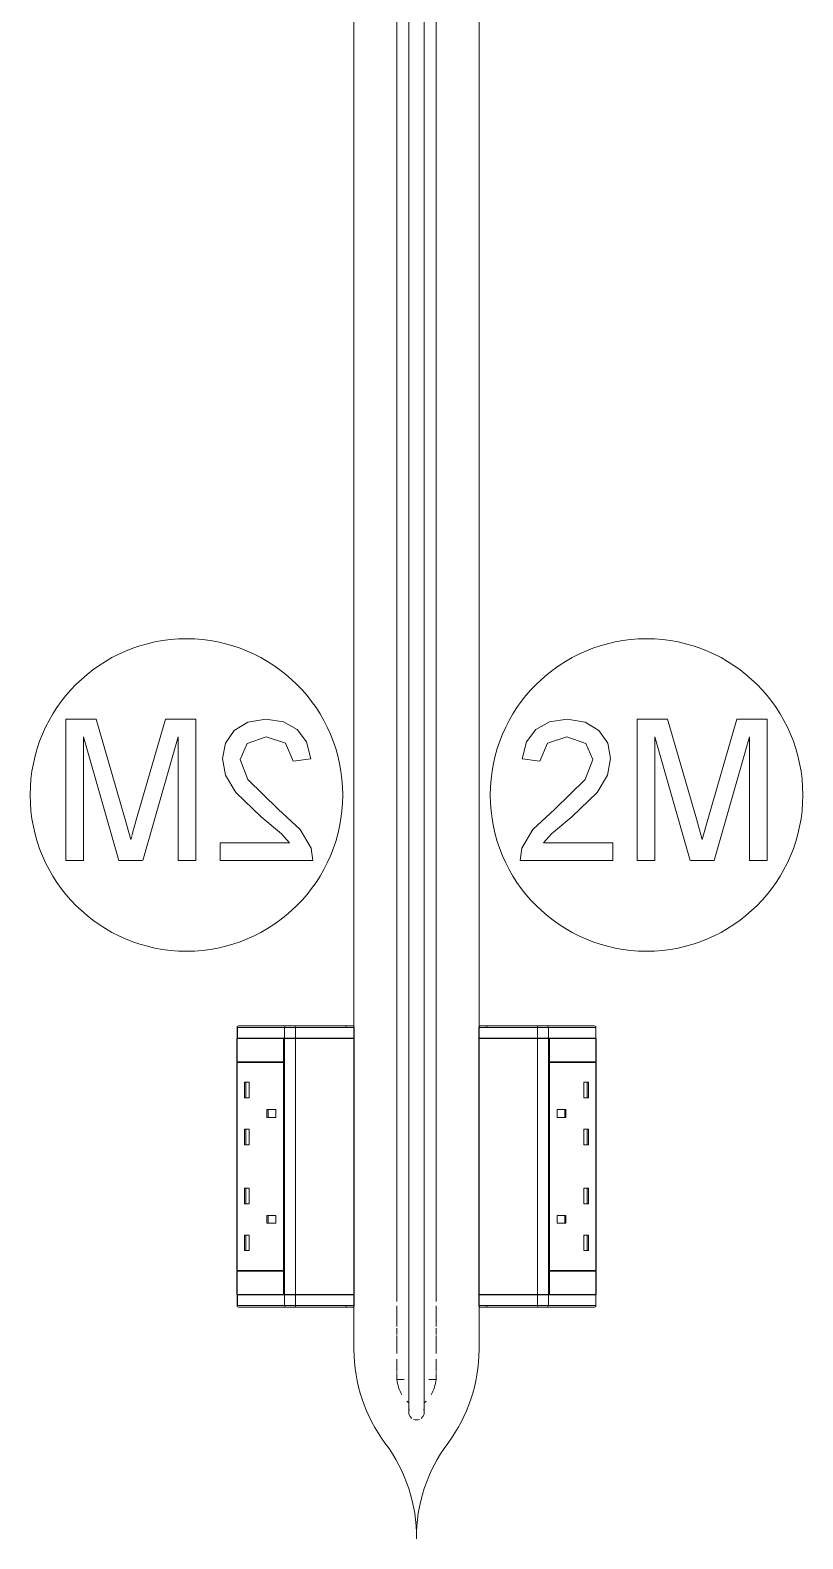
# Model space of a CAD drawing. Header units: millimetres. Extents: x 155927 to 326028, y -36033 to 97293.
# Drawn here: x 164846 to 165340, y 18767 to 19732 of the extents above; entities that cross this region are included whole.
import ezdxf

# ---------------------------------------------------------------- set-up
doc = ezdxf.new("R2010")
doc.units = ezdxf.units.MM
doc.header["$MEASUREMENT"] = 0
doc.layers.add('I-FURN', color=8, linetype='CONTINUOUS', lineweight=9)

msp = doc.modelspace()

# ---------------------------------------------------------------- linework, layer by layer
at = {"layer": 'I-FURN'}
for p, q in [((165052.83, 19094.19), (165052.83, 20397.89)), ((165052.83, 20397.89), (165052.83, 19094.19)), ((165132.83, 20397.89), (165132.83, 19094.19)), ((165132.83, 19094.19), (165132.83, 20397.89)), ((165080.3, 18918.8), (165080.3, 20356.98)), ((165087.83, 20356.98), (165087.83, 18918.8)), ((165097.83, 18918.8), (165097.83, 20356.98)), ((165105.36, 20356.98), (165105.36, 18918.8)), ((164887.78, 19291.45), (164868.34, 19291.45)), ((164868.34, 19291.45), (164868.34, 19201.04)), ((164905.97, 19228.83), (164887.78, 19291.45)), ((164932.24, 19291.45), (164913.74, 19227.73)), ((164951.68, 19291.45), (164932.24, 19291.45)), ((164951.68, 19201.04), (164951.68, 19291.45)), ((164984.87, 19289.64), (164976.08, 19284.21)), ((164996.31, 19291.45), (164984.87, 19289.64)), ((165007.68, 19289.82), (164996.31, 19291.45)), ((165016.48, 19284.94), (165007.68, 19289.82)), ((165177.98, 19289.82), (165169.19, 19284.94)), ((165189.35, 19291.45), (165177.98, 19289.82)), ((165200.8, 19289.64), (165189.35, 19291.45)), ((165209.58, 19284.21), (165200.8, 19289.64)), ((165253.43, 19291.45), (165233.98, 19291.45)), ((165233.98, 19291.45), (165233.98, 19201.04)), ((165271.92, 19227.73), (165253.43, 19291.45)), ((165297.88, 19291.45), (165279.69, 19228.83)), ((165317.33, 19291.45), (165297.88, 19291.45)), ((165317.33, 19201.04), (165317.33, 19291.45)), ((164879.64, 19201.04), (164879.64, 19280.15)), ((164879.64, 19280.15), (164902.35, 19201.04)), ((164917.67, 19201.04), (164940.38, 19280.15)), ((164940.38, 19280.15), (164940.38, 19201.04)), ((164970.5, 19276.1), (164968.64, 19266.24)), ((164976.08, 19284.21), (164970.5, 19276.1)), ((164979.94, 19265.56), (164984.54, 19275.92)), ((164984.54, 19275.92), (164996.56, 19280.15)), ((164996.56, 19280.15), (165009.08, 19276.02)), ((165009.08, 19276.02), (165013.84, 19264.61)), ((165022.4, 19276.95), (165016.48, 19284.94)), ((165025.14, 19266.02), (165022.4, 19276.95)), ((165163.26, 19276.95), (165160.52, 19266.02)), ((165169.19, 19284.94), (165163.26, 19276.95)), ((165171.82, 19264.61), (165176.58, 19276.02)), ((165176.58, 19276.02), (165189.11, 19280.15)), ((165189.11, 19280.15), (165201.12, 19275.92)), ((165201.12, 19275.92), (165205.73, 19265.56)), ((165215.17, 19276.1), (165209.58, 19284.21)), ((165217.03, 19266.24), (165215.17, 19276.1)), ((165245.28, 19201.04), (165245.28, 19280.15)), ((165245.28, 19280.15), (165267.99, 19201.04)), ((165283.31, 19201.04), (165306.03, 19280.15)), ((165306.03, 19280.15), (165306.03, 19201.04)), ((164968.64, 19266.24), (164970.64, 19255.53)), ((165013.84, 19264.61), (165025.14, 19266.02)), ((165160.52, 19266.02), (165171.82, 19264.61)), ((165215.02, 19255.53), (165217.03, 19266.24)), ((164984.81, 19252.76), (164979.94, 19265.56)), ((165205.73, 19265.56), (165200.85, 19252.76)), ((164970.64, 19255.53), (164977.32, 19244.45)), ((165004.33, 19233.93), (164984.81, 19252.76)), ((165200.85, 19252.76), (165181.34, 19233.93)), ((165208.34, 19244.45), (165215.02, 19255.53)), ((164977.32, 19244.45), (164993.51, 19228.96)), ((165192.15, 19228.96), (165208.34, 19244.45)), ((164910.01, 19214.42), (164905.97, 19228.83)), ((164913.74, 19227.73), (164910.75, 19217.05)), ((164993.51, 19228.96), (165006.51, 19218.09)), ((165018.48, 19220.83), (165004.33, 19233.93)), ((165181.34, 19233.93), (165167.19, 19220.83)), ((165179.15, 19218.09), (165192.15, 19228.96)), ((165275.65, 19214.42), (165271.92, 19227.73)), ((165279.69, 19228.83), (165275.65, 19214.42)), ((165006.51, 19218.09), (165011.61, 19212.34)), ((165025.34, 19208.83), (165018.48, 19220.83)), ((165167.19, 19220.83), (165160.32, 19208.83)), ((165174.05, 19212.34), (165179.15, 19218.09)), ((164910.57, 19216.41), (164910.01, 19214.42)), ((164967.22, 19212.34), (164967.22, 19201.04)), ((165011.61, 19212.34), (164967.22, 19212.34)), ((165026.55, 19201.04), (165025.34, 19208.83)), ((165160.32, 19208.83), (165159.11, 19201.04)), ((165218.44, 19212.34), (165174.05, 19212.34)), ((165218.44, 19201.04), (165218.44, 19212.34)), ((164868.34, 19201.04), (164879.64, 19201.04)), ((164902.35, 19201.04), (164917.23, 19201.04)), ((164940.38, 19201.04), (164951.68, 19201.04)), ((164967.22, 19201.04), (165026.55, 19201.04)), ((165159.11, 19201.04), (165218.44, 19201.04)), ((165233.98, 19201.04), (165245.28, 19201.04)), ((165268.44, 19201.04), (165283.31, 19201.04)), ((165306.03, 19201.04), (165317.33, 19201.04)), ((164977.99, 19087.19), (164977.99, 19094.19)), ((164978.18, 19094.19), (164977.99, 19094.19)), ((164977.99, 19087.19), (164977.99, 19094.19)), ((164977.99, 19087.19), (164977.99, 19094.19)), ((165008.46, 19094.19), (164978.18, 19094.19)), ((164978.18, 19094.19), (164978.18, 19087.19)), ((164978.37, 19094.97), (164978.34, 19094.94)), ((164978.99, 19095.19), (165009.27, 19095.19)), ((164978.99, 19095.19), (165009.27, 19095.19)), ((165015.37, 19094.19), (165008.46, 19094.19)), ((165008.46, 19094.19), (165008.46, 19087.19)), ((165047.84, 19095.19), (165009.27, 19095.19)), ((165009.27, 19095.19), (165014.81, 19095.19)), ((165014.81, 19095.19), (165051.83, 19095.19)), ((165052.83, 19094.19), (165015.37, 19094.19)), ((165015.37, 19094.19), (165015.37, 19087.19)), ((165047.84, 19094.19), (165047.84, 19095.19)), ((165051.83, 19095.19), (165047.84, 19095.19)), ((165051.83, 19095.19), (165051.84, 19095.19)), ((165052.83, 19094.19), (165052.83, 19087.19)), ((165052.84, 19094.19), (165052.84, 19087.19)), ((165132.82, 19087.19), (165132.82, 19094.19)), ((165170.29, 19094.19), (165132.83, 19094.19)), ((165132.83, 19094.19), (165132.83, 19087.19)), ((165137.82, 19095.19), (165133.83, 19095.19)), ((165133.83, 19095.19), (165170.85, 19095.19)), ((165137.82, 19095.19), (165137.82, 19094.19)), ((165176.39, 19095.19), (165137.82, 19095.19)), ((165177.21, 19094.19), (165170.29, 19094.19)), ((165170.29, 19094.19), (165170.29, 19087.19)), ((165170.85, 19095.19), (165176.39, 19095.19)), ((165176.39, 19095.19), (165206.67, 19095.19)), ((165176.39, 19095.19), (165206.67, 19095.19)), ((165207.49, 19094.19), (165177.21, 19094.19)), ((165177.21, 19094.19), (165177.21, 19087.19)), ((165207.34, 19094.94), (165207.31, 19094.96)), ((165207.67, 19094.19), (165207.49, 19094.19)), ((165207.49, 19094.19), (165207.49, 19087.19)), ((165207.67, 19094.19), (165207.67, 19087.19)), ((165207.67, 19094.19), (165207.67, 19087.19)), ((165207.67, 19087.19), (165207.67, 19094.19)), ((164977.79, 19087.13), (164977.79, 19072.13)), ((165007.62, 19087.13), (164977.79, 19087.13)), ((164978.18, 19087.19), (164977.99, 19087.19)), ((164977.99, 18923.17), (164977.99, 19087.07)), ((165008.46, 19087.19), (164978.18, 19087.19)), ((165007.62, 19072.13), (165007.62, 19087.13)), ((165007.62, 19087.13), (165010.08, 19087.13)), ((165007.82, 19087.07), (165007.82, 19072.13)), ((165008.46, 19087.07), (165007.82, 19087.07)), ((165015.37, 19087.19), (165008.46, 19087.19)), ((165008.46, 19087.07), (165015.37, 19087.07)), ((165008.46, 18923.17), (165008.46, 19087.07)), ((165052.83, 19087.19), (165015.37, 19087.19)), ((165015.37, 19087.07), (165052.83, 19087.07)), ((165015.37, 18923.17), (165015.37, 19087.07)), ((165052.83, 18923.17), (165052.83, 19087.07)), ((165052.84, 19087.07), (165052.84, 18923.17)), ((165132.82, 18923.19), (165132.82, 19087.09)), ((165170.29, 19087.19), (165132.83, 19087.19)), ((165132.83, 19087.09), (165132.83, 18923.19)), ((165132.83, 19087.09), (165170.29, 19087.09)), ((165177.21, 19087.19), (165170.29, 19087.19)), ((165170.29, 19087.09), (165170.29, 18923.19)), ((165170.29, 19087.09), (165177.21, 19087.09)), ((165207.49, 19087.19), (165177.21, 19087.19)), ((165177.21, 19087.09), (165177.21, 18923.19)), ((165177.84, 19087.09), (165177.21, 19087.09)), ((165177.84, 19072.13), (165177.84, 19087.09)), ((165178.04, 19087.13), (165178.04, 19072.13)), ((165207.87, 19087.13), (165178.04, 19087.13)), ((165207.67, 19087.19), (165207.49, 19087.19)), ((165207.67, 19087.09), (165207.67, 18923.19)), ((165207.87, 19072.13), (165207.87, 19087.13)), ((164977.79, 19072.13), (165007.62, 19072.13)), ((164977.79, 19071.63), (164977.79, 18938.63)), ((164977.79, 19071.63), (165007.62, 19071.63)), ((164978.18, 19072.13), (164978.18, 19071.63)), ((165007.62, 18938.63), (165007.62, 19071.63)), ((165007.82, 19071.63), (165007.82, 18938.63)), ((165177.84, 18938.63), (165177.84, 19071.63)), ((165178.04, 19072.13), (165207.87, 19072.13)), ((165178.04, 19071.63), (165178.04, 18938.63)), ((165207.87, 19071.63), (165178.04, 19071.63)), ((165207.49, 19071.63), (165207.49, 19072.13)), ((165207.87, 18938.63), (165207.87, 19071.63)), ((164982.82, 19059.02), (164985.69, 19059.02)), ((164982.82, 19049.02), (164982.82, 19059.02)), ((164983.56, 19049.02), (164983.56, 19059.02)), ((164985.69, 19049.02), (164985.69, 19059.02)), ((165202.84, 19059.02), (165199.98, 19059.02)), ((165199.98, 19059.02), (165199.98, 19049.02)), ((165202.1, 19059.02), (165202.1, 19049.02)), ((165202.84, 19059.02), (165202.84, 19049.02)), ((164982.82, 19049.02), (164985.69, 19049.02)), ((165202.84, 19049.02), (165199.98, 19049.02)), ((164997.16, 19041.52), (165002.9, 19041.52)), ((164997.16, 19036.52), (164997.16, 19041.52)), ((164997.16, 19036.52), (165002.9, 19036.52)), ((164997.9, 19036.52), (164997.9, 19041.52)), ((165002.9, 19036.52), (165002.9, 19041.52)), ((165182.77, 19036.52), (165182.77, 19041.52)), ((165182.77, 19041.52), (165188.5, 19041.52)), ((165188.5, 19036.52), (165182.77, 19036.52)), ((165187.77, 19041.52), (165187.77, 19036.52)), ((165188.5, 19041.52), (165188.5, 19036.52)), ((164982.82, 19029.02), (164985.69, 19029.02)), ((164982.82, 19019.02), (164982.82, 19029.02)), ((164983.56, 19019.02), (164983.56, 19029.02)), ((164985.69, 19019.02), (164985.69, 19029.02)), ((165202.84, 19029.02), (165199.98, 19029.02)), ((165199.98, 19029.02), (165199.98, 19019.02)), ((165202.1, 19029.02), (165202.1, 19019.02)), ((165202.84, 19029.02), (165202.84, 19019.02)), ((164982.82, 19019.02), (164985.69, 19019.02)), ((165202.84, 19019.02), (165199.98, 19019.02)), ((164982.82, 18991.24), (164985.69, 18991.24)), ((164982.82, 18981.24), (164982.82, 18991.24)), ((164983.56, 18981.24), (164983.56, 18991.24)), ((164985.69, 18981.24), (164985.69, 18991.24)), ((165202.84, 18991.24), (165199.98, 18991.24)), ((165199.98, 18991.24), (165199.98, 18981.24)), ((165202.1, 18991.24), (165202.1, 18981.24)), ((165202.84, 18991.24), (165202.84, 18981.24)), ((164982.82, 18981.24), (164985.69, 18981.24)), ((165202.84, 18981.24), (165199.98, 18981.24)), ((164997.16, 18973.74), (165002.9, 18973.74)), ((164997.16, 18968.74), (164997.16, 18973.74)), ((165002.9, 18968.74), (164997.16, 18968.74)), ((164997.9, 18968.74), (164997.9, 18973.74)), ((165002.9, 18973.74), (165002.9, 18968.74)), ((165188.5, 18973.74), (165182.77, 18973.74)), ((165182.77, 18973.74), (165182.77, 18968.74)), ((165188.5, 18968.74), (165182.77, 18968.74)), ((165187.77, 18973.74), (165187.77, 18968.74)), ((165188.5, 18973.74), (165188.5, 18968.74)), ((164982.82, 18961.24), (164985.69, 18961.24)), ((164982.82, 18951.24), (164982.82, 18961.24)), ((164983.56, 18951.24), (164983.56, 18961.24)), ((164985.69, 18951.24), (164985.69, 18961.24)), ((165202.84, 18961.24), (165199.98, 18961.24)), ((165199.98, 18961.24), (165199.98, 18951.24)), ((165202.1, 18961.24), (165202.1, 18951.24)), ((165202.84, 18961.24), (165202.84, 18951.24)), ((164982.82, 18951.24), (164985.69, 18951.24)), ((165202.84, 18951.24), (165199.98, 18951.24)), ((164977.79, 18938.63), (165007.62, 18938.63)), ((165007.62, 18938.13), (164977.79, 18938.13)), ((164977.79, 18938.13), (164977.79, 18923.13)), ((164978.18, 18938.63), (164978.18, 18938.13)), ((165007.62, 18923.13), (165007.62, 18938.13)), ((165007.82, 18938.13), (165007.82, 18923.17)), ((165177.84, 18923.19), (165177.84, 18938.13)), ((165207.87, 18938.63), (165178.04, 18938.63)), ((165178.04, 18938.13), (165178.04, 18923.13)), ((165207.87, 18938.13), (165178.04, 18938.13)), ((165207.49, 18938.13), (165207.49, 18938.63)), ((165207.87, 18923.13), (165207.87, 18938.13)), ((164977.79, 18923.13), (165007.62, 18923.13)), ((164977.99, 18916.07), (164977.99, 18923.07)), ((164977.99, 18916.07), (164977.99, 18923.07)), ((164977.99, 18923.07), (164977.99, 18916.07)), ((164977.99, 18923.07), (164978.18, 18923.07)), ((164978.18, 18916.07), (164978.18, 18923.07)), ((164978.18, 18923.07), (165008.46, 18923.07)), ((165007.82, 18923.17), (165008.46, 18923.17)), ((165015.37, 18923.17), (165008.46, 18923.17)), ((165008.46, 18916.07), (165008.46, 18923.07)), ((165008.46, 18923.07), (165015.37, 18923.07)), ((165052.83, 18923.17), (165015.37, 18923.17)), ((165015.37, 18916.07), (165015.37, 18923.07)), ((165015.37, 18923.07), (165052.83, 18923.07)), ((165052.83, 18916.07), (165052.83, 18923.07)), ((165052.84, 18923.07), (165052.84, 18916.07)), ((165087.83, 18918.8), (165087.83, 18915.97)), ((165097.83, 18918.04), (165097.83, 18918.8)), ((165132.82, 18916.07), (165132.82, 18923.07)), ((165170.29, 18923.19), (165132.83, 18923.19)), ((165132.83, 18916.07), (165132.83, 18923.07)), ((165132.83, 18923.07), (165170.29, 18923.07)), ((165177.21, 18923.19), (165170.29, 18923.19)), ((165170.29, 18916.07), (165170.29, 18923.07)), ((165170.29, 18923.07), (165177.21, 18923.07)), ((165178.04, 18923.13), (165175.59, 18923.13)), ((165177.21, 18923.19), (165177.84, 18923.19)), ((165177.21, 18916.07), (165177.21, 18923.07)), ((165177.21, 18923.07), (165207.49, 18923.07)), ((165178.04, 18923.13), (165207.87, 18923.13)), ((165207.49, 18916.07), (165207.49, 18923.07)), ((165207.49, 18923.07), (165207.67, 18923.07)), ((165207.67, 18923.07), (165207.67, 18916.07)), ((165207.67, 18923.07), (165207.67, 18916.07)), ((165207.67, 18923.07), (165207.67, 18916.07)), ((164977.99, 18916.07), (164978.18, 18916.07)), ((164978.18, 18916.07), (165008.46, 18916.07)), ((164978.33, 18915.33), (164978.36, 18915.3)), ((165009.27, 18915.07), (164978.99, 18915.07)), ((165009.27, 18915.07), (164978.99, 18915.07)), ((165008.46, 18916.07), (165015.37, 18916.07)), ((165009.27, 18915.07), (165047.84, 18915.07)), ((165014.81, 18915.07), (165009.27, 18915.07)), ((165051.83, 18915.07), (165014.81, 18915.07)), ((165015.37, 18916.07), (165052.83, 18916.07)), ((165047.84, 18915.07), (165047.84, 18916.07)), ((165047.84, 18915.07), (165051.83, 18915.07)), ((165052.83, 18887.9), (165052.83, 18916.07)), ((165052.83, 18916.07), (165052.83, 18887.9)), ((165080.33, 18902.61), (165080.33, 18915.85)), ((165087.83, 18915.97), (165087.83, 18913.14)), ((165087.83, 18913.14), (165087.83, 18910.32)), ((165087.83, 18910.32), (165087.83, 18907.51)), ((165097.83, 18915.2), (165097.83, 18918.04)), ((165097.83, 18912.38), (165097.83, 18915.2)), ((165097.83, 18909.56), (165097.83, 18912.38)), ((165097.83, 18906.75), (165097.83, 18909.56)), ((165105.33, 18915.85), (165105.33, 18902.61)), ((165132.83, 18916.07), (165132.83, 18887.9)), ((165132.83, 18887.9), (165132.83, 18916.07)), ((165132.83, 18916.07), (165170.29, 18916.07)), ((165133.83, 18915.07), (165133.82, 18915.07)), ((165170.85, 18915.07), (165133.83, 18915.07)), ((165133.83, 18915.07), (165137.82, 18915.07)), ((165137.82, 18916.07), (165137.82, 18915.07)), ((165137.82, 18915.07), (165176.39, 18915.07)), ((165170.29, 18916.07), (165177.21, 18916.07)), ((165176.39, 18915.07), (165170.85, 18915.07)), ((165206.67, 18915.07), (165176.39, 18915.07)), ((165206.67, 18915.07), (165176.39, 18915.07)), ((165177.21, 18916.07), (165207.49, 18916.07)), ((165207.3, 18915.29), (165207.33, 18915.32)), ((165207.49, 18916.07), (165207.67, 18916.07)), ((165080.3, 18897.65), (165080.3, 18901.73)), ((165087.83, 18907.51), (165087.83, 18904.72)), ((165087.83, 18904.72), (165087.83, 18901.95)), ((165087.83, 18901.95), (165087.83, 18899.21)), ((165087.83, 18899.21), (165087.83, 18896.5)), ((165097.83, 18903.97), (165097.83, 18906.75)), ((165097.83, 18901.21), (165097.83, 18903.97)), ((165097.83, 18898.47), (165097.83, 18901.21)), ((165105.36, 18901.73), (165105.36, 18897.65)), ((165080.33, 18885.38), (165080.33, 18896.89)), ((165087.83, 18896.5), (165087.83, 18893.82)), ((165087.83, 18893.82), (165087.83, 18891.19)), ((165087.83, 18891.19), (165087.83, 18888.6)), ((165097.83, 18895.77), (165097.83, 18898.47)), ((165097.83, 18893.11), (165097.83, 18895.77)), ((165097.83, 18890.49), (165097.83, 18893.11)), ((165097.83, 18887.91), (165097.83, 18890.49)), ((165105.33, 18896.89), (165105.33, 18885.38)), ((165080.33, 18873.82), (165080.33, 18881.83)), ((165087.83, 18888.6), (165087.83, 18886.06)), ((165087.83, 18886.06), (165087.83, 18883.57)), ((165087.83, 18883.57), (165087.83, 18881.14)), ((165087.83, 18881.14), (165087.83, 18878.77)), ((165097.83, 18885.38), (165097.83, 18887.91)), ((165097.83, 18882.91), (165097.83, 18885.38)), ((165097.83, 18880.49), (165097.83, 18882.91)), ((165097.83, 18878.14), (165097.83, 18880.49)), ((165105.33, 18881.83), (165105.33, 18873.82)), ((165080.3, 18872.61), (165080.3, 18873.5)), ((165080.33, 18868.8), (165080.33, 18872.22)), ((165087.83, 18878.77), (165087.83, 18876.46)), ((165087.83, 18876.46), (165087.83, 18874.22)), ((165087.83, 18874.22), (165087.83, 18872.05)), ((165087.83, 18872.05), (165087.83, 18869.95)), ((165087.83, 18869.95), (165087.83, 18867.94)), ((165097.83, 18875.85), (165097.83, 18878.14)), ((165097.83, 18873.62), (165097.83, 18875.85)), ((165097.83, 18871.47), (165097.83, 18873.62)), ((165097.83, 18869.4), (165097.83, 18871.47)), ((165105.33, 18872.22), (165105.33, 18868.8)), ((165105.36, 18873.5), (165105.36, 18872.61)), ((165080.33, 18868.8), (165084.88, 18868.8)), ((165087.83, 18867.94), (165087.83, 18866)), ((165087.83, 18866), (165087.83, 18864.15)), ((165087.83, 18864.15), (165087.83, 18862.39)), ((165087.83, 18862.39), (165087.83, 18860.72)), ((165087.83, 18860.72), (165087.83, 18859.14)), ((165097.83, 18867.41), (165097.83, 18869.4)), ((165097.83, 18865.49), (165097.83, 18867.41)), ((165097.83, 18863.67), (165097.83, 18865.49)), ((165097.83, 18861.93), (165097.83, 18863.67)), ((165097.83, 18860.28), (165097.83, 18861.93)), ((165097.83, 18858.73), (165097.83, 18860.28)), ((165100.78, 18868.8), (165105.33, 18868.8)), ((165087.83, 18859.14), (165087.83, 18857.65)), ((165087.83, 18857.65), (165087.83, 18856.26)), ((165087.83, 18856.26), (165087.83, 18854.98)), ((165087.83, 18854.98), (165087.83, 18853.79)), ((165087.83, 18853.79), (165087.83, 18852.71)), ((165087.83, 18852.71), (165087.83, 18851.74)), ((165087.83, 18851.74), (165087.83, 18850.87)), ((165087.83, 18850.87), (165087.83, 18850.11)), ((165097.83, 18857.27), (165097.83, 18858.73)), ((165097.83, 18855.91), (165097.83, 18857.27)), ((165097.83, 18854.65), (165097.83, 18855.91)), ((165097.83, 18853.49), (165097.83, 18854.65)), ((165097.83, 18852.44), (165097.83, 18853.49)), ((165097.83, 18851.49), (165097.83, 18852.44)), ((165097.83, 18850.66), (165097.83, 18851.49)), ((165097.83, 18849.93), (165097.83, 18850.66)), ((165087.83, 18850.11), (165087.83, 18849.46)), ((165087.83, 18849.46), (165087.83, 18848.93)), ((165087.83, 18848.93), (165087.83, 18848.5)), ((165087.83, 18848.5), (165087.83, 18848.19)), ((165087.83, 18848.19), (165087.83, 18847.99)), ((165087.83, 18847.99), (165087.83, 18847.9)), ((165087.83, 18847.9), (165087.83, 18847.89)), ((165097.83, 18849.31), (165097.83, 18849.93)), ((165097.83, 18848.8), (165097.83, 18849.31)), ((165097.83, 18848.4), (165097.83, 18848.8)), ((165097.83, 18848.12), (165097.83, 18848.4)), ((165097.83, 18847.95), (165097.83, 18848.12)), ((165097.83, 18847.89), (165097.83, 18847.95))]:
    msp.add_line(p, q, dxfattribs=at)
at = {"layer": 'I-FURN', "flags": 128}
for points in [[(164978.13, 19094.7), (164978.11, 19094.66), (164978.09, 19094.63), (164978.08, 19094.59), (164978.06, 19094.55), (164978.05, 19094.52), (164978.04, 19094.48), (164978.03, 19094.44), (164978.02, 19094.4), (164978.01, 19094.36), (164978, 19094.32), (164978, 19094.28), (164978, 19094.24), (164977.99, 19094.2), (164977.99, 19094.19)], [(165009.27, 19095.19), (165009.37, 19095.19), (165009.47, 19095.19), (165009.57, 19095.19), (165009.68, 19095.19), (165009.8, 19095.19), (165009.91, 19095.19), (165010.04, 19095.19), (165010.16, 19095.19), (165010.29, 19095.19), (165010.43, 19095.19), (165010.56, 19095.19), (165010.7, 19095.19), (165010.85, 19095.19), (165010.99, 19095.19), (165011.14, 19095.19), (165011.29, 19095.19), (165011.45, 19095.19), (165011.6, 19095.19), (165011.76, 19095.19), (165011.91, 19095.19), (165012.07, 19095.19), (165012.23, 19095.19), (165012.39, 19095.19), (165012.55, 19095.19), (165012.71, 19095.19), (165012.87, 19095.19), (165013.03, 19095.19), (165013.19, 19095.19), (165013.35, 19095.19), (165013.5, 19095.19), (165013.66, 19095.19), (165013.81, 19095.19), (165013.96, 19095.19), (165014.11, 19095.19), (165014.25, 19095.19), (165014.4, 19095.19), (165014.54, 19095.19), (165014.68, 19095.19), (165014.81, 19095.19)], [(165014.81, 19095.19), (165017.59, 19095.19), (165020.29, 19095.19), (165022.9, 19095.19), (165025.43, 19095.19), (165027.85, 19095.19), (165030.18, 19095.19), (165032.41, 19095.19), (165034.54, 19095.19), (165036.55, 19095.19), (165038.46, 19095.19), (165040.24, 19095.19), (165041.91, 19095.19), (165043.46, 19095.19), (165044.89, 19095.19), (165046.19, 19095.19), (165047.36, 19095.19), (165048.41, 19095.19), (165049.32, 19095.19), (165050.1, 19095.19), (165050.75, 19095.19), (165051.27, 19095.19), (165051.64, 19095.19), (165051.83, 19095.19)], [(165051.84, 19095.19), (165051.84, 19095.19), (165051.83, 19095.19), (165051.81, 19095.19), (165051.79, 19095.19), (165051.76, 19095.19), (165051.73, 19095.19), (165051.69, 19095.19), (165051.64, 19095.19), (165051.58, 19095.19), (165051.53, 19095.19), (165051.46, 19095.19), (165051.39, 19095.19), (165051.31, 19095.19), (165051.23, 19095.19), (165051.14, 19095.19), (165051.05, 19095.19), (165050.95, 19095.19), (165050.85, 19095.19), (165050.74, 19095.19), (165050.63, 19095.19), (165050.51, 19095.19), (165050.39, 19095.19), (165050.26, 19095.19), (165050.14, 19095.19), (165050, 19095.19), (165049.87, 19095.19), (165049.73, 19095.19), (165049.58, 19095.19), (165049.44, 19095.19), (165049.29, 19095.19), (165049.14, 19095.19), (165048.99, 19095.19), (165048.83, 19095.19), (165048.68, 19095.19), (165048.52, 19095.19), (165048.36, 19095.19), (165048.2, 19095.19), (165048.04, 19095.19), (165047.88, 19095.19), (165047.84, 19095.19)], [(165052.84, 19094.19), (165052.84, 19094.23), (165052.84, 19094.27), (165052.83, 19094.31), (165052.83, 19094.35), (165052.82, 19094.39), (165052.81, 19094.43), (165052.8, 19094.47), (165052.79, 19094.51), (165052.78, 19094.54), (165052.76, 19094.58), (165052.75, 19094.62), (165052.73, 19094.65), (165052.71, 19094.69), (165052.69, 19094.72), (165052.67, 19094.76), (165052.64, 19094.79), (165052.62, 19094.82), (165052.59, 19094.85), (165052.57, 19094.88), (165052.54, 19094.91), (165052.51, 19094.94), (165052.48, 19094.96), (165052.45, 19094.99), (165052.41, 19095.01), (165052.38, 19095.03), (165052.35, 19095.05), (165052.31, 19095.07), (165052.28, 19095.09), (165052.24, 19095.11), (165052.2, 19095.12), (165052.17, 19095.14), (165052.13, 19095.15), (165052.09, 19095.16), (165052.05, 19095.17), (165052.01, 19095.18), (165051.97, 19095.18), (165051.93, 19095.19), (165051.89, 19095.19), (165051.85, 19095.19), (165051.84, 19095.19)], [(165133.82, 19095.19), (165133.78, 19095.19), (165133.74, 19095.19), (165133.7, 19095.18), (165133.66, 19095.18), (165133.62, 19095.17), (165133.58, 19095.16), (165133.55, 19095.15), (165133.51, 19095.14), (165133.47, 19095.13), (165133.43, 19095.11), (165133.4, 19095.1), (165133.36, 19095.08), (165133.33, 19095.06), (165133.29, 19095.04), (165133.26, 19095.02), (165133.23, 19094.99), (165133.19, 19094.97), (165133.16, 19094.94), (165133.13, 19094.92), (165133.11, 19094.89), (165133.08, 19094.86), (165133.05, 19094.83), (165133.03, 19094.8), (165133, 19094.77), (165132.98, 19094.73), (165132.96, 19094.7), (165132.94, 19094.66), (165132.92, 19094.63), (165132.91, 19094.59), (165132.89, 19094.55), (165132.88, 19094.52), (165132.86, 19094.48), (165132.85, 19094.44), (165132.84, 19094.4), (165132.84, 19094.36), (165132.83, 19094.32), (165132.83, 19094.28), (165132.82, 19094.24), (165132.82, 19094.2), (165132.82, 19094.19)], [(165137.82, 19095.19), (165137.66, 19095.19), (165137.5, 19095.19), (165137.34, 19095.19), (165137.19, 19095.19), (165137.03, 19095.19), (165136.87, 19095.19), (165136.72, 19095.19), (165136.56, 19095.19), (165136.41, 19095.19), (165136.26, 19095.19), (165136.12, 19095.19), (165135.98, 19095.19), (165135.83, 19095.19), (165135.7, 19095.19), (165135.56, 19095.19), (165135.43, 19095.19), (165135.31, 19095.19), (165135.18, 19095.19), (165135.07, 19095.19), (165134.95, 19095.19), (165134.84, 19095.19), (165134.74, 19095.19), (165134.64, 19095.19), (165134.55, 19095.19), (165134.46, 19095.19), (165134.37, 19095.19), (165134.29, 19095.19), (165134.22, 19095.19), (165134.16, 19095.19), (165134.09, 19095.19), (165134.04, 19095.19), (165133.99, 19095.19), (165133.95, 19095.19), (165133.91, 19095.19), (165133.88, 19095.19), (165133.86, 19095.19), (165133.84, 19095.19), (165133.83, 19095.19), (165133.82, 19095.19)], [(165133.82, 19095.19), (165133.83, 19095.19), (165133.83, 19095.19)], [(165133.83, 19095.19), (165134.11, 19095.19), (165134.52, 19095.19), (165135.07, 19095.19), (165135.75, 19095.19), (165136.57, 19095.19), (165137.52, 19095.19), (165138.6, 19095.19), (165139.81, 19095.19), (165141.14, 19095.19), (165142.6, 19095.19), (165144.19, 19095.19), (165145.89, 19095.19), (165147.71, 19095.19), (165149.64, 19095.19), (165151.68, 19095.19), (165153.84, 19095.19), (165156.09, 19095.19), (165158.45, 19095.19), (165160.9, 19095.19), (165163.45, 19095.19), (165166.09, 19095.19), (165168.81, 19095.19), (165170.85, 19095.19)], [(165170.85, 19095.19), (165170.99, 19095.19), (165171.13, 19095.19), (165171.27, 19095.19), (165171.41, 19095.19), (165171.56, 19095.19), (165171.7, 19095.19), (165171.85, 19095.19), (165172.01, 19095.19), (165172.16, 19095.19), (165172.32, 19095.19), (165172.48, 19095.19), (165172.63, 19095.19), (165172.79, 19095.19), (165172.95, 19095.19), (165173.11, 19095.19), (165173.27, 19095.19), (165173.43, 19095.19), (165173.59, 19095.19), (165173.75, 19095.19), (165173.91, 19095.19), (165174.06, 19095.19), (165174.22, 19095.19), (165174.37, 19095.19), (165174.52, 19095.19), (165174.67, 19095.19), (165174.82, 19095.19), (165174.96, 19095.19), (165175.1, 19095.19), (165175.24, 19095.19), (165175.37, 19095.19), (165175.5, 19095.19), (165175.63, 19095.19), (165175.75, 19095.19), (165175.87, 19095.19), (165175.98, 19095.19), (165176.09, 19095.19), (165176.2, 19095.19), (165176.3, 19095.19), (165176.39, 19095.19)], [(165207.67, 19094.19), (165207.67, 19094.23), (165207.67, 19094.27), (165207.66, 19094.31), (165207.66, 19094.35), (165207.65, 19094.39), (165207.64, 19094.43), (165207.63, 19094.47), (165207.62, 19094.51), (165207.6, 19094.54), (165207.59, 19094.58), (165207.57, 19094.62), (165207.56, 19094.65), (165207.54, 19094.69)], [(164977.99, 18916.07), (164978, 18916.03), (164978, 18915.99), (164978, 18915.95), (164978.01, 18915.91), (164978.01, 18915.87), (164978.02, 18915.83), (164978.03, 18915.79), (164978.05, 18915.76), (164978.06, 18915.72), (164978.07, 18915.68), (164978.09, 18915.64), (164978.11, 18915.61), (164978.13, 18915.57)], [(165014.81, 18915.07), (165014.68, 18915.07), (165014.54, 18915.07), (165014.4, 18915.07), (165014.25, 18915.07), (165014.11, 18915.07), (165013.96, 18915.07), (165013.81, 18915.07), (165013.66, 18915.07), (165013.5, 18915.07), (165013.35, 18915.07), (165013.19, 18915.07), (165013.03, 18915.07), (165012.87, 18915.07), (165012.71, 18915.07), (165012.55, 18915.07), (165012.39, 18915.07), (165012.23, 18915.07), (165012.07, 18915.07), (165011.91, 18915.07), (165011.76, 18915.07), (165011.6, 18915.07), (165011.45, 18915.07), (165011.29, 18915.07), (165011.14, 18915.07), (165010.99, 18915.07), (165010.85, 18915.07), (165010.7, 18915.07), (165010.56, 18915.07), (165010.43, 18915.07), (165010.29, 18915.07), (165010.16, 18915.07), (165010.04, 18915.07), (165009.91, 18915.07), (165009.8, 18915.07), (165009.68, 18915.07), (165009.57, 18915.07), (165009.47, 18915.07), (165009.37, 18915.07), (165009.27, 18915.07)], [(165051.83, 18915.07), (165051.56, 18915.07), (165051.14, 18915.07), (165050.59, 18915.07), (165049.91, 18915.07), (165049.09, 18915.07), (165048.14, 18915.07), (165047.06, 18915.07), (165045.86, 18915.07), (165044.52, 18915.07), (165043.06, 18915.07), (165041.48, 18915.07), (165039.78, 18915.07), (165037.96, 18915.07), (165036.02, 18915.07), (165033.98, 18915.07), (165031.83, 18915.07), (165029.57, 18915.07), (165027.21, 18915.07), (165024.76, 18915.07), (165022.21, 18915.07), (165019.58, 18915.07), (165016.85, 18915.07), (165014.81, 18915.07)], [(165047.84, 18915.07), (165048, 18915.07), (165048.16, 18915.07), (165048.32, 18915.07), (165048.48, 18915.07), (165048.64, 18915.07), (165048.79, 18915.07), (165048.95, 18915.07), (165049.1, 18915.07), (165049.25, 18915.07), (165049.4, 18915.07), (165049.55, 18915.07), (165049.69, 18915.07), (165049.83, 18915.07), (165049.97, 18915.07), (165050.1, 18915.07), (165050.23, 18915.07), (165050.36, 18915.07), (165050.48, 18915.07), (165050.6, 18915.07), (165050.71, 18915.07), (165050.82, 18915.07), (165050.92, 18915.07), (165051.02, 18915.07), (165051.12, 18915.07), (165051.21, 18915.07), (165051.29, 18915.07), (165051.37, 18915.07), (165051.44, 18915.07), (165051.51, 18915.07), (165051.57, 18915.07), (165051.62, 18915.07), (165051.67, 18915.07), (165051.72, 18915.07), (165051.75, 18915.07), (165051.78, 18915.07), (165051.81, 18915.07), (165051.82, 18915.07), (165051.84, 18915.07), (165051.84, 18915.07)], [(165051.84, 18915.07), (165051.84, 18915.07), (165051.83, 18915.07)], [(165051.84, 18915.07), (165051.88, 18915.07), (165051.92, 18915.07), (165051.96, 18915.08), (165052, 18915.08), (165052.04, 18915.09), (165052.08, 18915.1), (165052.12, 18915.11), (165052.16, 18915.12), (165052.19, 18915.13), (165052.23, 18915.15), (165052.27, 18915.17), (165052.3, 18915.18), (165052.34, 18915.2), (165052.37, 18915.22), (165052.41, 18915.24), (165052.44, 18915.27), (165052.47, 18915.29), (165052.5, 18915.32), (165052.53, 18915.35), (165052.56, 18915.37), (165052.59, 18915.4), (165052.61, 18915.43), (165052.64, 18915.46), (165052.66, 18915.5), (165052.68, 18915.53), (165052.7, 18915.56), (165052.72, 18915.6), (165052.74, 18915.63), (165052.76, 18915.67), (165052.77, 18915.71), (165052.79, 18915.75), (165052.8, 18915.78), (165052.81, 18915.82), (165052.82, 18915.86), (165052.83, 18915.9), (165052.83, 18915.94), (165052.84, 18915.98), (165052.84, 18916.02), (165052.84, 18916.06), (165052.84, 18916.07)], [(165132.82, 18916.07), (165132.82, 18916.03), (165132.83, 18915.99), (165132.83, 18915.95), (165132.84, 18915.91), (165132.84, 18915.87), (165132.85, 18915.83), (165132.86, 18915.79), (165132.87, 18915.76), (165132.89, 18915.72), (165132.9, 18915.68), (165132.92, 18915.64), (165132.94, 18915.61), (165132.95, 18915.57), (165132.98, 18915.54), (165133, 18915.51), (165133.02, 18915.47), (165133.04, 18915.44), (165133.07, 18915.41), (165133.1, 18915.38), (165133.13, 18915.35), (165133.15, 18915.33), (165133.19, 18915.3), (165133.22, 18915.27), (165133.25, 18915.25), (165133.28, 18915.23), (165133.32, 18915.21), (165133.35, 18915.19), (165133.39, 18915.17), (165133.42, 18915.15), (165133.46, 18915.14), (165133.5, 18915.12), (165133.54, 18915.11), (165133.57, 18915.1), (165133.61, 18915.09), (165133.65, 18915.08), (165133.69, 18915.08), (165133.73, 18915.07), (165133.77, 18915.07), (165133.81, 18915.07), (165133.82, 18915.07)], [(165133.82, 18915.07), (165133.83, 18915.07), (165133.84, 18915.07), (165133.85, 18915.07), (165133.87, 18915.07), (165133.9, 18915.07), (165133.94, 18915.07), (165133.98, 18915.07), (165134.03, 18915.07), (165134.08, 18915.07), (165134.14, 18915.07), (165134.2, 18915.07), (165134.27, 18915.07), (165134.35, 18915.07), (165134.43, 18915.07), (165134.52, 18915.07), (165134.61, 18915.07), (165134.71, 18915.07), (165134.82, 18915.07), (165134.92, 18915.07), (165135.04, 18915.07), (165135.15, 18915.07), (165135.27, 18915.07), (165135.4, 18915.07), (165135.53, 18915.07), (165135.66, 18915.07), (165135.8, 18915.07), (165135.94, 18915.07), (165136.08, 18915.07), (165136.23, 18915.07), (165136.37, 18915.07), (165136.52, 18915.07), (165136.68, 18915.07), (165136.83, 18915.07), (165136.99, 18915.07), (165137.14, 18915.07), (165137.3, 18915.07), (165137.46, 18915.07), (165137.62, 18915.07), (165137.78, 18915.07), (165137.82, 18915.07)], [(165170.85, 18915.07), (165168.07, 18915.07), (165165.37, 18915.07), (165162.76, 18915.07), (165160.24, 18915.07), (165157.81, 18915.07), (165155.48, 18915.07), (165153.25, 18915.07), (165151.13, 18915.07), (165149.11, 18915.07), (165147.21, 18915.07), (165145.42, 18915.07), (165143.75, 18915.07), (165142.2, 18915.07), (165140.77, 18915.07), (165139.47, 18915.07), (165138.3, 18915.07), (165137.25, 18915.07), (165136.34, 18915.07), (165135.56, 18915.07), (165134.91, 18915.07), (165134.4, 18915.07), (165134.02, 18915.07), (165133.83, 18915.07)], [(165176.39, 18915.07), (165176.3, 18915.07), (165176.2, 18915.07), (165176.09, 18915.07), (165175.98, 18915.07), (165175.87, 18915.07), (165175.75, 18915.07), (165175.63, 18915.07), (165175.5, 18915.07), (165175.37, 18915.07), (165175.24, 18915.07), (165175.1, 18915.07), (165174.96, 18915.07), (165174.82, 18915.07), (165174.67, 18915.07), (165174.52, 18915.07), (165174.37, 18915.07), (165174.22, 18915.07), (165174.06, 18915.07), (165173.91, 18915.07), (165173.75, 18915.07), (165173.59, 18915.07), (165173.43, 18915.07), (165173.27, 18915.07), (165173.11, 18915.07), (165172.95, 18915.07), (165172.79, 18915.07), (165172.63, 18915.07), (165172.48, 18915.07), (165172.32, 18915.07), (165172.16, 18915.07), (165172.01, 18915.07), (165171.85, 18915.07), (165171.7, 18915.07), (165171.56, 18915.07), (165171.41, 18915.07), (165171.27, 18915.07), (165171.13, 18915.07), (165170.99, 18915.07), (165170.85, 18915.07)], [(165207.53, 18915.56), (165207.55, 18915.6), (165207.57, 18915.63), (165207.59, 18915.67), (165207.6, 18915.71), (165207.61, 18915.75), (165207.63, 18915.78), (165207.64, 18915.82), (165207.65, 18915.86), (165207.65, 18915.9), (165207.66, 18915.94), (165207.66, 18915.98), (165207.67, 18916.02), (165207.67, 18916.06), (165207.67, 18916.07)]]:
    msp.add_lwpolyline(points, dxfattribs=at)
at = {"layer": 'I-FURN'}
for centre, radius, start, end in [((164945.61, 19242.91), 100, 0, 180), ((165240.05, 19242.91), 100, 0, 180), ((164945.61, 19242.91), 100, 180, 0), ((165240.05, 19242.91), 100, 180, 0), ((165152.83, 18887.9), 100, 180, 216.8699), ((165152.83, 18887.9), 100, 180, 216.8699), ((165032.83, 18887.9), 100, 323.1301, 0), ((165032.83, 18887.9), 100, 323.1301, 0), ((165103.79, 18871.14), 23.6, 185.66638, 210.85638), ((165081.87, 18871.14), 23.6, 329.14362, 354.33362), ((165092.83, 18860.75), 8.51, 223.45137, 234.45946), ((165092.83, 18860.75), 8.51, 305.54054, 316.54863), ((165092.83, 18847.89), 5, 158.17478, 232.72493), ((165092.83, 18847.89), 5, 247.63496, 292.36504), ((165092.83, 18847.89), 5, 307.27507, 21.82522), ((164992.81, 18767.88), 100.03, 359.37439, 36.8699), ((164992.81, 18767.88), 100.03, 359.37439, 36.8699), ((165192.86, 18767.88), 100.03, 143.1301, 180.62561), ((165192.86, 18767.88), 100.03, 143.1301, 180.62561)]:
    msp.add_arc(centre, radius, start, end, dxfattribs=at)
at = {"layer": 'I-FURN', "extrusion": (0, 0, -1)}
for centre, major_axis, ratio, start_param, end_param in [((164978.99, 19094.19), (0, 1), 0.819152, 4.712389, 6.283185), ((165009.27, 19094.19), (0, 1), 0.819152, 4.712389, 6.283185), ((165014.81, 19094.19), (0, 1), 0.56467, 0, 1.570796), ((165051.83, 19094.19), (0, 1), 0.998113, 0, 1.570796), ((165133.83, 19094.19), (0, -1), 0.998113, 1.570796, 3.141593), ((165170.85, 19094.19), (0, -1), 0.56467, 1.570796, 3.141593), ((165176.39, 19094.19), (0, -1), 0.819152, 3.141593, 4.712389), ((165206.67, 19094.19), (0, 1), 0.819152, 0, 1.570796), ((164978.99, 18916.07), (0, -1), 0.819152, 0, 1.570796), ((165009.27, 18916.07), (0, 1), 0.819152, 3.141593, 4.712389), ((165014.81, 18916.07), (0, 1), 0.56467, 1.570796, 3.141593), ((165051.83, 18916.07), (0, 1), 0.998113, 1.570796, 3.141593), ((165133.83, 18916.07), (0, -1), 0.998113, 0, 1.570796), ((165170.85, 18916.07), (0, -1), 0.56467, 0, 1.570796), ((165176.39, 18916.07), (0, -1), 0.819152, 4.712389, 6.283185), ((165206.67, 18916.07), (0, -1), 0.819152, 4.712389, 6.283185)]:
    msp.add_ellipse(centre, major_axis=major_axis, ratio=ratio, start_param=start_param, end_param=end_param, dxfattribs=at)

doc.saveas('drawing.dxf')
